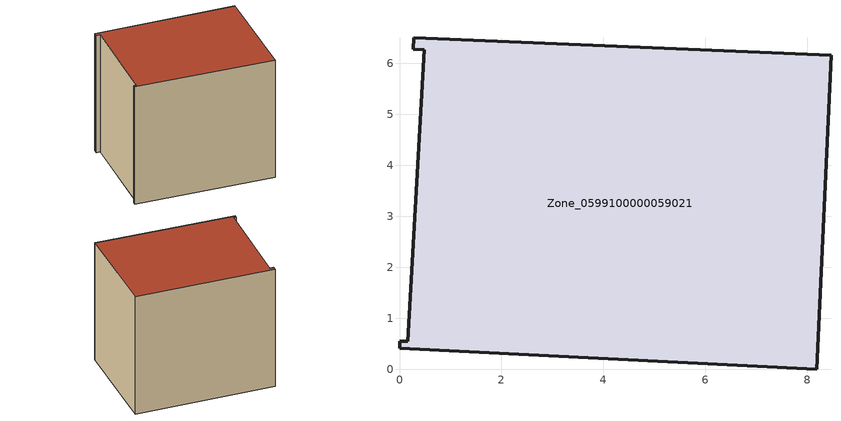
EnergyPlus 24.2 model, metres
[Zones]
Zone_0599100000059021
 floor ground (C_G): 0.01,0.55 0.16,0.55 0.48,6.27 0.27,6.28 0.28,6.5 8.46,6.16 8.18,0 0,0.41 z1.08
 wall outside (C_F): 0.28,6.5 0.27,6.28 0.48,6.27 0.16,0.55 0.01,0.55 0,0.41 8.18,0 8.46,6.16 0.28,6.5 z1.08:8.52
 roof outside (C_R): 0.16,0.55 0.01,0.55 0,0.41 8.18,0 8.46,6.16 0.28,6.5 0.27,6.28 0.48,6.27 z8.52
[BUILDING]
Pand.0599100000059021: North Axis=0; Terrain=City; Loads Convergence Tolerance Value=0.04; Temperature Convergence Tolerance Value=0.4; Solar Distribution=FullExterior; Maximum Number of Warmup Days=25; Minimum Number of Warmup Days=1
[Site:Location]
Rotterdam.The.Hague.AP_ZH_NLD Design_Conditions: Latitude=51.96; Longitude=4.45; Time Zone=1; Elevation=-4.5
[SITE:GROUNDTEMPERATURE:BUILDINGSURFACE]
18, 18, 18, 18, 18, 18, 18, 18, 18, 18, 18, 18
[MATERIAL] Thermal Absorptance=0.9; Solar Absorptance=0.7; Visible Absorptance=0.7
Name | Roughness | Thickness | Conductivity | Density | Specific Heat
G.TI.1965-1974 | MediumSmooth | 0.15 | 0.882353 | 540 | 1210
F.TI.1965-1974 | Rough | 0.3 | 0.697674 | 1920 | 840
R.TI.1965-1974 | MediumRough | 0.2 | 0.232558 | 1500 | 1000
[CONSTRUCTION]
C_G: G.TI.1965-1974
C_F: F.TI.1965-1974
C_R: R.TI.1965-1974
[ZONE]
Zone_0599100000059021: Type=1; Multiplier=1; Ceiling Height=Autocalculate; Volume=Autocalculate; Floor Area=autocalculate; Part of Total Floor Area=Yes
[ZONEINFILTRATION:DESIGNFLOWRATE]
Infil_Zone_0599100000059021: Zone or ZoneList or Space or SpaceList=Zone_0599100000059021; Schedule=AlwaysOn; Design Flow Rate Calculation Method=Flow/Area; Flow Rate per Floor Area=0.003; Constant Term Coefficient=1; Temperature Term Coefficient=0; Velocity Term Coefficient=0; Velocity Squared Term Coefficient=0
[HVACTEMPLATE:ZONE:IDEALLOADSAIRSYSTEM]
Zone_0599100000059021: Maximum Heating Supply Air Temperature=50; Minimum Cooling Supply Air Temperature=13; Maximum Heating Supply Air Humidity Ratio=0.0156; Minimum Cooling Supply Air Humidity Ratio=0.0077; Heating Limit=NoLimit; Cooling Limit=NoLimit; Dehumidification Control Type=ConstantSensibleHeatRatio; Cooling Sensible Heat Ratio=0.7; Dehumidification Setpoint=60; Humidification Control Type=None; Humidification Setpoint=30; Outdoor Air Method=None; Outdoor Air Flow Rate per Person=0.00944; Outdoor Air Flow Rate per Zone Floor Area=0; Outdoor Air Flow Rate per Zone=0; Demand Controlled Ventilation Type=None; Outdoor Air Economizer Type=NoEconomizer; Heat Recovery Type=None; Sensible Heat Recovery Effectiveness=0.7; Latent Heat Recovery Effectiveness=0.65
[ZONECONTROL:THERMOSTAT]
ThermostatControl_Zone_0599100000059021: Zone or ZoneList=Zone_0599100000059021; Control Type Schedule=DualSetpointControlType; Control 1=Thermostat_Zone_0599100000059021; Temperature Difference Between Cutout And Setpoint=0
[THERMOSTATSETPOINT:DUALSETPOINT]
Thermostat_Zone_0599100000059021: Heating Setpoint Temperature Schedule=HeatingSetpoint_Zone_0599100000059021; Cooling Setpoint Temperature Schedule=CoolingSetpoint_Zone_0599100000059021
[SCHEDULE:COMPACT]
HeatingSetpoint_Zone_0599100000059021: Through: 12/31, For: AllDays, Until: 24:00, 21
CoolingSetpoint_Zone_0599100000059021: Through: 12/31, For: AllDays, Until: 24:00, 24
DualSetpointControlType: Through: 12/31, For: AllDays, Until: 24:00, 4
AlwaysOn: Through: 12/31, For: AllDays, Until: 24:00, 1
